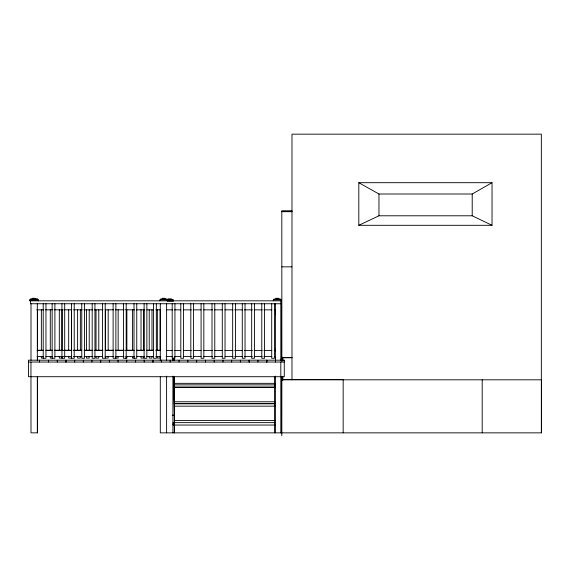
<?xml version="1.0" encoding="UTF-8"?>
<svg xmlns="http://www.w3.org/2000/svg" width="570" height="570" viewBox="0 0 570 570"><rect width="100%" height="100%" fill="white"/><g stroke="black" fill="none" stroke-linecap="round" stroke-linejoin="round"><path stroke-width="0.85" d="M358.808 182.692L378.964 194.007L472.216 194.007L492.031 182.692L492.031 225.307L358.808 225.307L358.808 182.692L492.031 182.692M358.808 225.307L378.964 215.788L472.216 215.788L492.031 225.307M291.983 210.786L281.815 210.786L281.865 360.76M281.815 211.399L291.983 211.399M281.815 211.691L291.983 211.691M281.815 266.846L291.983 266.846M31.92 298.317L35.205 298.317M162.051 298.317L165.336 298.317M275.588 298.317L278.873 298.317M32.561 298.481L35.825 298.481M168.029 298.872L171.314 298.872M166.397 299.385L172.902 299.385L172.902 300.084M278.452 299.307L280.34 299.307M166.397 300.084L173.508 300.084L173.508 301.138L167.466 301.138M38.047 300.383L30.588 300.383L30.588 303.739L280.818 303.739M36.715 309.852L43.826 309.852M45.607 309.852L52.369 309.802M54.143 309.802L62.501 309.852M63.719 309.802L71.849 309.802M73.623 309.802L82.108 309.802M83.84 309.852L92.732 309.852M94.506 309.852L102.942 309.802M105.179 309.852L113.473 309.802M115.247 309.802L124.11 309.802M125.486 309.802L134.52 309.852M136.294 309.852L144.466 309.802M146.868 309.852L153.587 309.852M155.831 309.802L160.405 309.802M166.611 309.852L172.803 309.852M174.57 309.852L180.804 309.852M183.412 309.852L191.378 309.852M193.144 309.852L201.103 309.852M203.754 309.852L212.603 309.852M214.37 309.852L222.329 309.852M224.979 309.852L232.938 309.852M234.712 309.852L242.67 309.852M244.437 309.852L252.396 309.852M254.163 309.852L262.122 309.852M263.896 309.852L271.854 309.852M274.462 309.852L275.41 309.852M37.314 350.229L43.52 350.229M46.184 350.229L52.39 350.229M54.164 350.229L62.144 350.229M63.918 350.229L71.906 350.229M73.68 350.229L81.66 350.229M84.317 350.229L92.304 350.229M94.962 350.229L102.942 350.229M105.607 350.229L113.587 350.229M115.361 350.229L124.232 350.229M126.006 350.229L133.986 350.229M136.643 350.229L144.63 350.229M146.404 350.229L153.501 350.229M156.159 350.229L160.59 350.229M37.128 350.415L43.349 350.415M45.963 350.415L52.212 350.415M54.87 350.415L71.706 350.415M73.473 350.415L81.767 350.415M84.104 350.415L92.967 350.415M94.741 350.415L102.714 350.415M105.201 350.415L113.345 350.415M115.119 350.415L123.975 350.415M125.749 350.415L134.606 350.415M136.38 350.415L144.352 350.415M146.868 350.415L153.587 350.415M155.874 350.415L160.298 350.415M166.611 350.415L172.803 350.415M174.57 350.415L180.804 350.415M183.419 350.415L191.378 350.415M193.144 350.415L201.11 350.415M203.761 350.415L212.61 350.415M214.377 350.415L222.336 350.415M224.993 350.415L232.952 350.415M234.719 350.415L242.678 350.415M244.452 350.415L252.41 350.415M254.177 350.415L262.136 350.415M263.91 350.415L271.869 350.415M274.462 350.415L275.41 350.415M37.128 356.585L43.349 356.585M45.963 356.585L52.212 356.585M54.87 356.585L71.706 356.585M73.473 356.585L81.767 356.585M84.104 356.585L92.967 356.585M94.741 356.585L102.714 356.585M105.201 356.585L113.345 356.585M115.119 356.585L123.975 356.585M125.749 356.585L134.606 356.585M136.38 356.585L144.352 356.585M146.868 356.585L153.587 356.585M155.874 356.585L160.74 356.585M166.027 356.585L172.803 356.585M174.57 356.585L180.804 356.585M183.419 356.585L191.378 356.585M193.144 356.585L201.11 356.585M203.761 356.585L212.61 356.585M214.377 356.585L222.336 356.585M224.993 356.585L232.952 356.585M234.719 356.585L242.678 356.585M244.452 356.585L252.41 356.585M254.177 356.585L262.136 356.585M263.91 356.585L271.869 356.585M274.462 356.585L275.41 356.585L275.517 360.183M281.815 357.625L291.983 357.625M281.815 357.725L291.983 357.725M43.42 358.081L41.354 358.081L41.354 356.321M52.355 358.081L50.288 358.081L50.288 356.321M115.397 358.081L118.154 358.081L118.154 356.321M125.486 358.081L126.868 358.081L126.868 356.321M134.506 358.081L132.44 358.081L132.44 356.321M28.5 362.036L284.273 362.036M281.815 379.599L343.168 379.599L343.168 432.851M281.815 379.812L541.5 379.812L541.5 432.851L160.298 432.851L160.298 376.713M174.306 383.346L275.118 383.346M174.306 384.871L275.217 384.871M174.306 387.13L275.118 387.13M174.306 387.279L275.118 387.279M174.306 401.772L275.118 401.772M174.306 403.624L275.118 403.624M174.306 403.752L274.94 403.752M174.306 406.161L275.274 406.161M172.197 415.181L174.484 415.181L173.472 376.314M174.306 420.518L275.274 420.518M275.118 422.634L173.138 422.634L173.138 425.042L275.118 425.042M173.138 424.892L174.484 424.892M275.403 349.253L275.445 351.02M173.18 358.338L173.223 360.105M173.679 376.913L174.392 403.446M282.777 358.003L282.841 360.668M282.684 357.248L282.77 360.789M275.559 309.966L275.602 311.747M275.467 309.417L275.602 314.74M174.377 358.544L174.42 360.311M174.235 357.953L174.349 360.589M174.078 358.074L174.142 360.739M173.009 358.651L173.059 360.418M541.343 432.851L541.343 134.157L291.983 134.157L291.983 379.812M482.206 379.812L482.206 432.851M472.216 194.007L472.216 215.788M378.964 194.007L378.964 215.788M282.884 376.77L282.884 380.332M282.535 376.307L282.535 380.254M282.371 357.554L282.371 360.425M282.371 376.421L282.371 380.325M282.207 357.34L282.207 360.895M282.207 376.314L282.207 379.82M282.036 357.34L282.036 360.839M282.036 376.399L282.036 380.112M281.865 376.749L281.815 435.843M281.687 357.305L281.687 360.86M281.523 357.782L281.523 360.596M281.509 301.437L281.509 360.931M281.509 376.713L281.509 432.851M281.338 357.682L281.338 360.397M281.181 299.92L281.181 300.418M280.818 300.832L280.818 360.269M280.818 362.036L280.818 432.851M280.461 299.784L280.461 299.079L273.949 299.079L273.949 299.784M275.51 360.183L275.502 362.036M275.41 303.739L275.403 360.931M275.41 376.1L275.41 432.851M274.505 303.739L274.462 358.281L271.705 358.281L271.705 303.739M274.505 376.357L274.505 432.851M273.301 300.832L273.301 299.784L281.06 299.784L281.06 300.832L29.626 300.832L29.626 299.784L38.047 299.784L38.047 300.832M266.788 360.183L266.788 362.036M266.788 360.183L266.788 362.036M264.544 303.739L264.544 358.281L261.787 358.281L261.787 303.739M257.939 360.183L257.939 362.036M254.434 303.739L254.434 358.281L251.684 358.281L251.684 303.739M245.036 303.739L245.036 358.281L242.279 358.281L242.279 303.739M240.383 360.183L240.383 362.036M235.424 303.739L235.424 358.281L232.667 358.281L232.667 303.739M231.662 360.183L231.662 362.036M225.036 303.739L225.036 358.281L222.286 358.281L222.286 303.739M222.97 360.183L222.97 362.036M214.776 303.739L214.776 358.281L212.019 358.281L212.019 303.739M214.206 360.183L214.192 362.036M205.399 360.183L205.428 362.036M203.839 303.739L203.839 358.281L201.082 358.281L201.082 303.739M196.686 360.183L196.686 362.036M193.579 303.739L193.579 358.281L190.822 358.281L190.822 303.739M187.836 360.183L187.865 362.036M183.561 303.739L183.561 358.281L180.804 358.281L180.804 303.739M179.123 360.183L179.037 362.036M174.94 303.739L174.94 358.281L172.19 358.281L172.19 303.739M174.434 376.364L174.484 432.851M174.306 376.549L174.306 432.851M172.917 358.053L172.917 360.724M172.917 376.143L172.917 432.851M170.174 360.183L170.159 362.036M167.523 300.832L167.523 299.784L159.764 299.784L159.764 300.832M166.924 299.784L166.924 299.079L160.412 299.079L160.412 299.784M166.611 303.739L166.611 360.724M166.604 376.143L166.611 432.851M161.445 360.183L161.445 362.036M160.298 303.739L160.298 360.724M160.12 309.802L160.12 350.18M160.12 356.321L160.12 358.081L157.363 358.081L157.363 356.321M157.363 309.802L157.363 350.194M156.337 303.739L156.337 358.281L153.587 358.281L153.587 303.739M151.983 309.802L151.983 350.194M151.983 356.321L151.983 358.081L149.233 358.081L149.233 356.321M149.233 309.802L149.233 350.194M146.868 303.739L146.868 358.281L144.11 358.281L144.11 303.739M144.196 360.183L144.196 362.036M143.775 309.802L143.775 350.194M143.775 356.321L143.775 358.081L141.018 358.081L141.018 356.321M141.018 309.802L141.018 350.194M136.757 303.739L136.757 358.281L134 358.281L134 303.739M135.632 360.183L135.582 362.036M132.44 309.802L132.44 350.194M126.868 309.802L126.868 350.194M126.768 360.183L126.768 362.036M126.198 303.739L126.198 358.281L123.441 358.281L123.441 303.739M118.154 309.802L118.154 350.194M118.054 360.183L118.068 362.036M115.874 303.739L115.874 358.281L113.124 358.281L113.124 303.739M109.355 360.183L109.355 362.036M108.186 309.802L108.186 350.194M108.186 356.321L108.186 358.081L105.436 358.081L105.436 356.321M105.436 309.802L105.436 350.18M105.201 303.739L105.201 358.281L102.443 358.281L102.443 303.739M98.781 309.802L98.781 350.194M98.781 356.321L98.781 358.081L96.024 358.081L96.024 356.321M96.024 309.802L96.024 350.194M94.948 303.739L94.948 358.281L92.19 358.281L92.19 303.739M91.92 360.183L91.913 362.036M89.226 309.802L89.226 350.194M89.226 356.321L89.226 358.081L86.469 358.081L86.469 356.321M86.469 309.802L86.469 350.194M84.524 303.739L84.524 358.281L81.767 358.281L81.767 303.739M83.306 360.183L83.306 362.036M80.363 309.802L80.363 350.194M80.363 356.321L80.363 358.081L77.606 358.081L77.606 356.321M77.606 309.802L77.606 350.194M74.706 360.183L74.691 362.036M74.214 303.739L74.214 358.281L71.457 358.281L71.457 303.739M71.435 309.802L71.435 350.18M71.435 356.321L71.435 358.081L68.685 358.081L68.685 356.321M68.685 309.802L68.685 350.194M64.695 303.739L64.695 358.281L61.938 358.281L61.938 303.739M62.066 309.802L62.066 350.18M62.066 356.321L62.066 358.081L59.316 358.081L59.316 356.321M59.316 309.802L59.316 350.194M57.264 360.183L57.285 362.036M54.898 303.753L54.898 358.288L52.148 358.288L52.148 303.753M50.288 309.802L50.288 350.194M48.621 360.183L48.593 362.036M45.963 303.753L45.963 358.288L43.206 358.288L43.206 303.753M41.354 309.802L41.354 350.194M39.465 360.183L39.465 362.036M38.354 299.784L38.354 300.832M37.748 299.784L37.748 299.079L30.281 299.079L30.238 300.832M37.499 299.079L37.499 299.784M37.563 309.973L37.563 350.935M37.563 356.279L37.563 360.724M37.563 376.756L37.563 432.851L31.001 432.851L30.951 362.036M37.314 303.739L37.314 360.739M37.314 376.713L37.314 432.851M36.794 299.079L36.794 299.784M35.725 298.481L35.725 299.079M35.483 298.481L35.483 299.079M32.91 298.481L32.91 299.079M31.001 303.739L31.001 360.269M30.837 299.079L30.887 299.784M284.273 360.183L28.5 360.183L28.5 376.713L284.273 376.713L284.273 360.183M249.225 362.036L249.225 360.183L249.183 362.036M152.91 362.036L152.91 360.183L152.881 362.036M100.662 362.036L100.662 360.183L100.626 362.036M65.992 362.036L65.992 360.183L65.977 362.036"/></g></svg>
